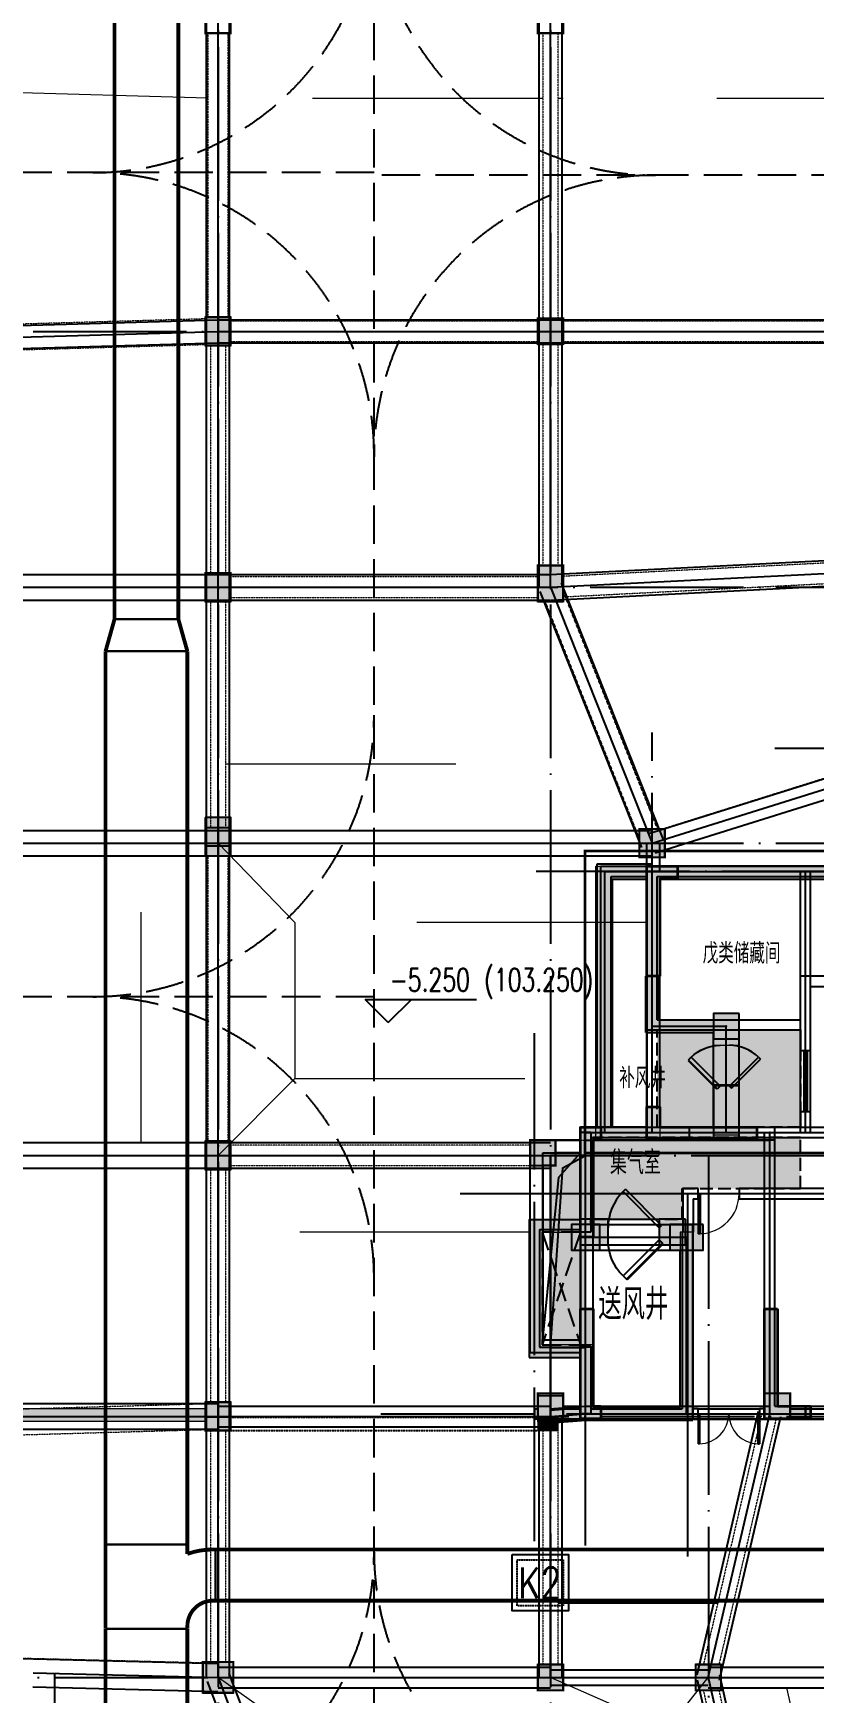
# Model space of a CAD drawing. Extents: x 290727 to 13733020, y 1731457 to 3643100.
# Drawn here: x 683162 to 698425, y 2192480 to 2224905 of the extents above; entities that cross this region are included whole.
import ezdxf

# ---------------------------------------------------------------- set-up
doc = ezdxf.new("R2010")
doc.units = 0
doc.header["$LTSCALE"] = 10
doc.header["$PDSIZE"] = 0.5
for name, pattern in [('DASH', [0.35, 0.25, -0.1]), ('DASHED', [0.75, 0.5, -0.25]), ('DOTE', [2.42, 2, -0.2, 0.02, -0.2]), ('虚线', [750, 450, -300])]:
    doc.linetypes.add(name, pattern=pattern)
doc.layers.get('0').update_dxf_attribs({"linetype": 'CONTINUOUS'})
for name, color, linetype in [('-A-车行道路', 8, 'CONTINUOUS'), ('BEAM_CONT', 4, 'CONTINUOUS'), ('BEAM_DASH', 144, 'DASHED'), ('COLU', 2, 'CONTINUOUS'), ('COLUMN', 9, 'CONTINUOUS'), ('DIM_ELEV', 3, 'CONTINUOUS'), ('DOTE', 8, 'DOTE'), ('DUCT-排烟管', 2, 'CONTINUOUS'), ('DUCT-排烟管端线', 4, 'CONTINUOUS'), ('HS-A-门窗洞', 4, 'CONTINUOUS'), ('PUB_HATCH', 8, 'CONTINUOUS'), ('PUB_TEXT', 7, 'CONTINUOUS'), ('SPACE_HATCH', 8, 'CONTINUOUS'), ('WALL', 255, 'CONTINUOUS'), ('WINDOW', 4, 'CONTINUOUS'), ('X-人防$0$PUB_HATCH', 8, 'CONTINUOUS'), ('人防4..30$0$人防4..30$0$SPACE_HATCH', 8, 'CONTINUOUS'), ('人防墙', 6, 'CONTINUOUS'), ('人防房间功能', 6, 'CONTINUOUS'), ('作业图', 4, 'CONTINUOUS'), ('回家路线', 4, 'CONTINUOUS'), ('文字', 4, 'CONTINUOUS'), ('洞口边线', 7, 'CONTINUOUS'), ('防火分区示意线', 4, 'CONTINUOUS'), ('集水坑', 181, 'DASH')]:
    doc.layers.add(name, color=color, linetype=linetype)
for name, color, linetype, true_color in [('1106', 7, 'CONTINUOUS', 0x89bf5f), ('2106', 7, 'CONTINUOUS', 0x64cfcf), ('2206', 7, 'CONTINUOUS', 0x3474d4), ('3200', 7, 'CONTINUOUS', 0xf4e9b4)]:
    doc.layers.add(name, color=color, linetype=linetype, true_color=true_color)
for name, color, linetype, lineweight in [('S_ConcWall', 8, 'CONTINUOUS', 35), ('X-人防$0$人防', 210, 'CONTINUOUS', 20), ('人防', 210, 'CONTINUOUS', 20), ('人防4..30$0$人防4..30$0$人防', 210, 'CONTINUOUS', 20), ('板加腋边线', 253, '虚线', 18)]:
    doc.layers.add(name, color=color, linetype=linetype, lineweight=lineweight)
doc.layers.get('0').off()
doc.styles.add('_HZTXT', font='simplex.shx', dxfattribs={"width": 0.8, "bigfont": 'HZTXT.shx'})
doc.styles.add('_TCH_DIM', font='SIMPLEX', dxfattribs={"bigfont": 'GBCBIG'})
doc.styles.add('HNSJY', font='HNSJY-07', dxfattribs={"width": 0.8, "bigfont": 'HNSJY-HZ'})

# ---------------------------------------------------------------- blocks, each defined once
blk = doc.blocks.new('A$C55C93FC2')
at = {"layer": 'DOTE', "linetype": 'DOTE', "ltscale": 150}
for p, q in [((201848.6, 127235.5), (201848.6, 52513.6)), ((208348.6, 127235.5), (208348.6, 63796.9)), ((107484.1, 92642.4), (252290.8, 92642.4)), ((107484.1, 87642.4), (252290.8, 87642.4)), ((107484.1, 82642.4), (252290.8, 82642.4)), ((102196, 76542.4), (252290.8, 76542.4)), ((211434.4, 76542.4), (211434.4, 12200)), ((154884.1, 71442.4), (252290.8, 71442.4)), ((162348.6, 66342.4), (252290.8, 66342.4))]:
    blk.add_line(p, q, dxfattribs=at)
blk = doc.blocks.new('A$C2B453919')
at = {"layer": '集水坑', "linetype": 'ByBlock'}
blk.add_lwpolyline([(0, 1100), (1100, 1100), (1100, 0), (0, 0)], close=True, dxfattribs=at)
at = {"layer": '集水坑', "linetype": 'DASH'}
blk.add_lwpolyline([(100, 1000), (1000, 1000), (1000, 100), (100, 100)], close=True, dxfattribs=at)
at = {"layer": '集水坑', "style": '_HZTXT', "width": 0.8}
blk.add_text('K2', height=600, dxfattribs=at).set_placement((121, 250))
blk = doc.blocks.new('A$C682E2834')
h = blk.add_hatch(color=0)
h.dxf.hatch_style = 1
h.paths.add_polyline_path([(30400, 7900), (30600, 7900), (30600, 7500), (30800, 7500), (30800, 7900), (33000, 7899), (33000, 7500), (33200, 7500), (33200, 7900), (33200, 7900), (33200, 8099), (30600, 8100), (30400, 8100)])
edge = h.paths.add_edge_path(flags=16)
edge.add_line((11800, 7900), (11800, 7500))
h.paths.add_polyline_path([(9600, 7900), (11800, 7900)], flags=17)
h.paths.add_polyline_path([(21425, 250), (21600, 250), (21600, 0), (21175, 0), (21000, 0), (21000, 250), (21175, 250), (21175, 2150), (21425, 2150)])
h.paths.add_polyline_path([(42350, 2149), (42600, 2149), (42600, 0), (42200, 0), (42200, 250), (42350, 250)])
h.paths.add_polyline_path([(42600, 3549), (42350, 3549), (42350, 5450), (42200, 5450), (42200, 5700), (42600, 5700)])
h.paths.add_polyline_path([(40700, 10549), (40700, 10799), (41300, 10799), (41300, 8649), (41050, 8649), (41050, 10549)])
h.paths.add_polyline_path([(39150, 5450), (39150, 5700), (41050, 5700), (41050, 6099), (41300, 6099), (41300, 5450)])
h.paths.add_polyline_path([(35100, 12949), (35100, 13199), (35400, 13199), (35400, 10799), (35800, 10799), (35800, 10549), (35150, 10549), (35150, 12949)])
h.paths.add_polyline_path([(28700, 13200), (28700, 12950), (28650, 12950), (28650, 10550), (28000, 10550), (28000, 10800), (28400, 10800), (28400, 13200)])
h.paths.add_polyline_path([(22750, 8650), (22500, 8650), (22500, 10800), (23100, 10800), (23100, 10550), (22750, 10550)])
h.paths.add_polyline_path([(24650, 5700), (24650, 5450), (22500, 5450), (22500, 6050), (22750, 6050), (22750, 5700)])
h.paths.add_polyline_path([(25700, 250), (25700, 0), (24800, 0), (24800, 2150), (25050, 2150), (25050, 250)])
h.paths.add_polyline_path([(32024, 0), (31300, 0), (31300, 250), (31774, 250), (31775, 2150), (32025, 2150), (32024, 250), (32500, 250), (32500, 0)])
h.paths.add_polyline_path([(29000, 5700), (29000, 5500), (28400, 5500), (28400, 7250), (28600, 7250), (28600, 5700)])
h.paths.add_polyline_path([(34800, 5500), (34800, 5700), (35200, 5700), (35200, 7249), (35400, 7249), (35400, 5500)])
h.paths.add_polyline_path([(30000, 12950), (30000, 13200), (30600, 13200), (30600, 9400), (30400, 9400), (30400, 12950)])
h.paths.add_polyline_path([(33200, 9399), (33400, 9399), (33400, 12949), (33800, 12949), (33800, 13199), (33200, 13199)])
h.paths.add_polyline_path([(38100, 0), (38100, 250), (38750, 250), (38750, 2149), (39000, 2149), (39000, 0)])
h.paths.add_polyline_path([(35025, 2149), (34775, 2149), (34775, 4199), (35025, 4199)])
h.paths.add_polyline_path([(29025, 2150), (28775, 2150), (28775, 4200), (29025, 4200)])
h.paths.add_polyline_path([(1900, 10800), (1900, 10550), (1550, 10550), (1550, 8650), (1300, 8650), (1300, 10800)])
h.paths.add_polyline_path([(3450, 5700), (3450, 5450), (1300, 5450), (1300, 6100), (1550, 6100), (1550, 5700)])
h.paths.add_polyline_path([(20100, 8650), (19850, 8650), (19850, 10550), (19500, 10550), (19500, 10800), (20100, 10800)])
h.paths.add_polyline_path([(13900, 12950), (13900, 13200), (14200, 13200), (14200, 10800), (14600, 10800), (14600, 10550), (13950, 10550), (13950, 12950)])
h.paths.add_polyline_path([(7500, 13200), (7500, 12950), (7450, 12950), (7450, 10550), (6800, 10550), (6800, 10800), (7200, 10800), (7200, 13200)])
h.paths.add_polyline_path([(17950, 5450), (17950, 5700), (19850, 5700), (19850, 6050), (20100, 6050), (20100, 5450)])
h.paths.add_polyline_path([(16900, 0), (16900, 250), (17550, 250), (17550, 2150), (17800, 2150), (17800, 0)])
h.paths.add_polyline_path([(10575, 0), (10100, 0), (10100, 250), (10575, 250), (10575, 2150), (10825, 2150), (10825, 250), (11300, 250), (11300, 0)])
h.paths.add_polyline_path([(400, 5700), (400, 5450), (250, 5450), (250, 3550), (0, 3550), (0, 5700)])
h.paths.add_polyline_path([(400, 250), (400, 0), (0, 0), (0, 2150), (250, 2150), (250, 250)])
h.paths.add_polyline_path([(13600, 5500), (13600, 5700), (14000, 5700), (14000, 7250), (14200, 7250), (14200, 5500)])
h.paths.add_polyline_path([(7800, 5700), (7800, 5500), (7200, 5500), (7200, 7250), (7400, 7250), (7400, 5700)])
h.paths.add_polyline_path([(12600, 13200), (12600, 12950), (12200, 12950), (12200, 9400), (12000, 9400), (12000, 13200)])
h.paths.add_polyline_path([(9200, 9400), (9200, 12950), (8800, 12950), (8800, 13200), (9400, 13200), (9400, 9400)])
h.paths.add_polyline_path([(4500, 250), (4500, 0), (3600, 0), (3600, 2150), (3850, 2150), (3850, 250)])
h.paths.add_polyline_path([(7825, 2150), (7575, 2150), (7575, 4200), (7825, 4200)])
h.paths.add_polyline_path([(13825, 2150), (13575, 2150), (13575, 4200), (13825, 4200)])
edge = h.paths.add_edge_path()
edge.add_line((12000, 8100), (12200, 8100))
edge.add_line((12200, 8100), (12200, 7900))
edge.add_line((12200, 7900), (12000, 7900))
edge.add_line((9400, 8100), (9200, 8100))
edge.add_line((9200, 8100), (9200, 7900))
edge.add_line((9200, 7900), (9400, 7900))
edge.add_line((9400, 7900), (9400, 7500))
edge.add_line((9400, 7500), (9600, 7500))
edge.add_line((9600, 7500), (9600, 7900))
edge.add_line((12000, 8100), (9400, 8100))
edge.add_line((11800, 7500), (12000, 7500))
edge.add_line((12000, 7500), (12000, 7900))
at = {"layer": 'S_ConcWall', "color": 0, "lineweight": 35, "ltscale": 1}
for p, q in [((1300, 8650), (1300, 10800)), ((1300, 10800), (1900, 10800)), ((1900, 10800), (1900, 10550)), ((1900, 10550), (1550, 10550)), ((1550, 10550), (1550, 8650)), ((1550, 8650), (1300, 8650)), ((1300, 5450), (1300, 6100)), ((1300, 6100), (1550, 6100)), ((1550, 6100), (1550, 5700)), ((0, 3550), (0, 5700)), ((0, 5700), (400, 5700)), ((400, 5700), (400, 5450)), ((1550, 5700), (3450, 5700)), ((3450, 5700), (3450, 5450)), ((400, 5450), (250, 5450)), ((250, 5450), (250, 3550)), ((3450, 5450), (1300, 5450)), ((250, 3550), (0, 3550)), ((0, 0), (0, 2150)), ((0, 2150), (250, 2150)), ((250, 2150), (250, 250)), ((3600, 0), (3600, 2150)), ((3600, 2150), (3850, 2150)), ((3850, 2150), (3850, 250)), ((400, 0), (0, 0)), ((250, 250), (400, 250)), ((400, 250), (400, 0)), ((4500, 0), (3600, 0)), ((3850, 250), (4500, 250)), ((4500, 250), (4500, 0))]:
    blk.add_line(p, q, dxfattribs=at)
blk = doc.blocks.new('$WINLIB2D$00000039')
at = {"color": 0}
for points in [[(-0.5, 0.5), (-0.5, -0.5)], [(0.5, 0.5), (-0.5, 0.5)], [(0.5, -0.5), (0.5, 0.5)], [(-0.5, 0.167), (0.5, 0.167)], [(-0.452, -0.167), (-0.5, 0.084)], [(-0.384, -0.167), (-0.448, 0.167)], [(-0.316, -0.167), (-0.38, 0.167)], [(-0.248, -0.167), (-0.312, 0.167)], [(-0.18, -0.167), (-0.244, 0.167)], [(-0.112, -0.167), (-0.176, 0.167)], [(-0.044, -0.167), (-0.108, 0.167)], [(0.024, -0.167), (-0.04, 0.167)], [(0.092, -0.167), (0.028, 0.167)], [(0.16, -0.167), (0.096, 0.167)], [(0.228, -0.167), (0.164, 0.167)], [(0.296, -0.167), (0.232, 0.167)], [(0.364, -0.167), (0.3, 0.167)], [(0.432, -0.167), (0.368, 0.167)], [(0.5, -0.167), (0.436, 0.167)], [(-0.5, -0.167), (0.5, -0.167)], [(0.5, -0.5), (-0.5, -0.5)]]:
    blk.add_lwpolyline(points, dxfattribs=at)
blk = doc.blocks.new('_FZH')
blk.add_lwpolyline([(-0.5, -0.5), (0.5, -0.5), (0.5, 0.5), (-0.5, 0.5)], close=True)
at = {"layer": 'PUB_HATCH'}
blk.add_solid([(-0.5, -0.5), (0.5, -0.5), (-0.5, 0.5), (0.5, 0.5)], dxfattribs=at)
blk = doc.blocks.new('$DorLib2D$00000086')
for p, q in [((-0.207, 0.857), (-0.136, 0.928)), ((0.5, 0.15), (-0.207, 0.857)), ((0.5, 0.15), (0.571, 0.221))]:
    blk.add_line(p, q)
at = {"const_width": 0.05}
blk.add_lwpolyline([(0.571, 0.221), (-0.136, 0.928)], dxfattribs=at)
blk.add_arc((0.5, 0.15), 1, 135, 180)
blk = doc.blocks.new('$DorLib2D$00000080')
for p, q in [((-0.207, 0.79), (-0.16, 0.838)), ((0.5, 0.083), (-0.207, 0.79)), ((0.547, 0.13), (-0.16, 0.838)), ((0.5, 0.083), (0.547, 0.13))]:
    blk.add_line(p, q)
blk.add_arc((0.5, 0.083), 1, 135, 180)
blk = doc.blocks.new('$DorLib2D$00000002')
for p, q in [((-0.5, 0), (-0.5, 0.4875)), ((-0.475, 0.4875), (-0.5, 0.4875)), ((-0.475, 0), (-0.475, 0.4875)), ((0.475, 0), (0.475, 0.4875)), ((0.475, 0.4875), (0.5, 0.4875)), ((0.5, 0), (0.5, 0.4875)), ((-0.5, 0), (-0.475, 0)), ((0.5, 0), (0.475, 0))]:
    blk.add_line(p, q)
at = {"lineweight": 13}
for centre, start, end in [((-0.4875, 0), 0, 88.53072), ((0.4875, 0), 91.46928, 180)]:
    blk.add_arc(centre, 0.4875, start, end, dxfattribs=at)
blk = doc.blocks.new('$DorLib2D$00000001')
for p, q in [((0.45, 0.975), (0.5, 0.975)), ((0.45, 0), (0.45, 0.975)), ((0.5, 0), (0.5, 0.975)), ((0.5, 0), (0.45, 0))]:
    blk.add_line(p, q)
at = {"lineweight": 13}
blk.add_arc((0.475, 0), 0.975, 91.4693, 180, dxfattribs=at)
blk = doc.blocks.new('车库建筑作业图')
at = {"layer": 'PUB_HATCH'}
h = blk.add_hatch(dxfattribs=at)
h.set_pattern_fill('ANSI36', color=256, scale=150, style=0)
h.set_pattern_definition([(45, (0, 0), (126.284852, 463.044456), [595.3125, -119.0625, 0, -119.0625])])
h.paths.add_polyline_path([(695362, 2205430), (698162, 2205430), (698162, 2203530), (695362, 2203530)])
h.paths.add_polyline_path([(732912, 2205279), (734962, 2205279), (734962, 2203530), (732912, 2203530)])
h.paths.add_polyline_path([(695853, 2202331), (698162, 2202331), (698162, 2203330), (694062, 2203330), (694062, 2201731), (695853, 2201731)])
for points in [[(693862, 2201231), (694402, 2201231), (694402, 2201731), (693862, 2201731)], [(695913, 2201731), (695402, 2201731), (695402, 2201231), (695913, 2201231)]]:
    blk.add_hatch(color=256, dxfattribs=at).paths.add_polyline_path(points)
at = {"layer": 'SPACE_HATCH'}
for points in [[(693862, 2199031), (694112, 2199281), (693112, 2199281), (692862, 2199031)], [(680627, 2198031), (680627, 2197781), (686527, 2197780), (686527, 2198030)], [(686527, 2197606), (687027, 2197606), (687027, 2197856), (686527, 2197856)], [(693427, 2197856), (693027, 2197856), (693027, 2197606), (693427, 2197606)], [(693982, 2198031), (693862, 2198081), (693527, 2198081), (693527, 2197831), (693962, 2197831)], [(696063, 2197831), (695813, 2198081), (694112, 2198081), (693982, 2198031), (693962, 2197831)]]:
    blk.add_hatch(color=256, dxfattribs=at).paths.add_polyline_path(points)
at = {"layer": 'X-人防$0$PUB_HATCH', "linetype": 'Continuous'}
for points in [[(694162, 2203281), (694462, 2203531), (694462, 2208381), (694162, 2208631)], [(695162, 2205381), (695412, 2205631), (695412, 2208381), (695312, 2208431), (695162, 2208381)], [(696462, 2205381), (696462, 2205131), (696962, 2205131), (696962, 2205631)], [(696962, 2203381), (696962, 2204331), (696462, 2204331), (696462, 2203381)]]:
    blk.add_hatch(color=256, dxfattribs=at).paths.add_polyline_path(points)
at = {"layer": '人防4..30$0$人防4..30$0$SPACE_HATCH'}
for points in [[(694162, 2208631), (694462, 2208381), (695162, 2208381), (695312, 2208431), (695412, 2208631)], [(695312, 2208431), (695412, 2208381), (701312, 2208381), (701062, 2208631), (695412, 2208631)], [(696462, 2205381), (696962, 2205631), (695412, 2205631), (695162, 2205381)], [(694462, 2203531), (694162, 2203281), (695412, 2203281), (695412, 2203531)], [(692862, 2201731), (693112, 2201481), (693861, 2201481), (693861, 2201731)], [(693112, 2201481), (692862, 2201731), (692862, 2199031), (693112, 2199281)], [(695813, 2201482), (695813, 2198081), (696063, 2197831), (696063, 2201482)], [(694112, 2199281), (693862, 2199031), (693862, 2198081), (693982, 2198031), (694112, 2198081)]]:
    blk.add_hatch(color=256, dxfattribs=at).paths.add_polyline_path(points)
at = {"layer": '-A-车行道路', "linetype": 'DASH', "ltscale": 300}
for p, q in [((689827, 2189730), (689827, 2235430)), ((689827, 2222180), (647277, 2222180)), ((716977, 2222130), (689827, 2222130))]:
    blk.add_line(p, q, dxfattribs=at)
for points in [[(684327, 2222180, 0.414214), (689827, 2227680)], [(695327, 2222130, -0.414214), (689827, 2227630)], [(689827, 2216680, 0.414214), (684327, 2222180)], [(689827, 2216630, -0.414214), (695327, 2222130)], [(684327, 2206080, 0.414214), (689827, 2211580)], [(689827, 2200580, 0.414214), (684327, 2206080)], [(684327, 2189730, 0.414214), (689827, 2195230)], [(695327, 2189730, -0.414214), (689827, 2195230)]]:
    blk.add_lwpolyline(points, format="xyb", dxfattribs=at)
blk.add_lwpolyline([(689827, 2206080), (655737, 2206080)], dxfattribs=at)
at = {"layer": 'DIM_ELEV'}
for p, q in [((690106, 2205578), (689656, 2206028)), ((689656, 2206028), (691831, 2206028)), ((690106, 2205578), (690556, 2206028))]:
    blk.add_line(p, q, dxfattribs=at)
at = {"layer": 'DOTE', "ltscale": 150}
for p, q in [((695262, 2203430), (695262, 2211239)), ((692998, 2208530), (737691, 2208530)), ((692962, 2195445), (692962, 2205370)), ((693962, 2195357), (693962, 2205370)), ((689962, 2197930), (740362, 2197930))]:
    blk.add_line(p, q, dxfattribs=at)
at = {"layer": 'DOTE', "linetype": 'Continuous'}
blk.add_line((702212, 2210930), (697662, 2210930), dxfattribs=at)
at = {"layer": 'DOTE', "linetype": 'Continuous', "ltscale": 150}
for p, q in [((702562, 2202230), (691508, 2202230)), ((695963, 2195140), (695963, 2202231))]:
    blk.add_line(p, q, dxfattribs=at)
at = {"layer": 'HS-A-门窗洞'}
for p, q in [((696462, 2204331), (696462, 2205131)), ((696962, 2204331), (696962, 2205131)), ((694402, 2201731), (695402, 2201731)), ((694402, 2201231), (695402, 2201231))]:
    blk.add_line(p, q, dxfattribs=at)
at = {"layer": 'PUB_HATCH', "linetype": 'DASH', "ltscale": 100}
for points in [[(695362, 2205430), (698162, 2205430), (698162, 2203530), (695362, 2203530)], [(694112, 2203330), (694112, 2201731), (695853, 2201731), (695853, 2202331), (698162, 2202331), (698162, 2203330)]]:
    blk.add_lwpolyline(points, close=True, dxfattribs=at)
at = {"layer": 'WALL'}
for p, q in [((694262, 2208630), (695262, 2208630)), ((694262, 2203530), (694262, 2208630)), ((695262, 2208630), (701062, 2208630)), ((694462, 2208430), (695162, 2208430)), ((694462, 2203530), (694462, 2208430)), ((695162, 2205430), (695162, 2208430)), ((695362, 2208430), (701062, 2208430)), ((695362, 2205630), (695362, 2208430)), ((699962, 2206480), (698162, 2206480)), ((698162, 2205630), (698162, 2206480)), ((698362, 2206280), (699962, 2206280)), ((698362, 2205530), (698362, 2206280)), ((695362, 2205630), (698162, 2205630)), ((695162, 2205430), (698162, 2205430)), ((698162, 2205430), (698162, 2205030)), ((698362, 2205030), (698362, 2205530)), ((698162, 2205030), (698362, 2205030)), ((698362, 2203830), (698162, 2203830)), ((698162, 2203830), (698162, 2203530)), ((698362, 2203530), (698362, 2203830)), ((694262, 2203530), (694462, 2203530)), ((695986, 2203530), (698162, 2203530)), ((695986, 2203530), (695986, 2203330)), ((695986, 2203330), (698262, 2203330)), ((698262, 2203330), (701462, 2203330)), ((698362, 2203530), (701662, 2203530))]:
    blk.add_line(p, q, dxfattribs=at)
at = {"layer": 'WALL', "linetype": 'Continuous'}
for p, q in [((693862, 2203530), (693862, 2201730)), ((693862, 2203530), (701662, 2203530)), ((693862, 2203430), (693862, 2201481)), ((694062, 2203430), (693862, 2203430)), ((694062, 2203430), (694062, 2201481)), ((694062, 2203330), (694062, 2201630)), ((694062, 2203330), (701462, 2203330)), ((695863, 2202330), (695863, 2201481)), ((696163, 2202330), (695863, 2202330)), ((696163, 2202130), (696163, 2202330)), ((701462, 2202330), (696963, 2202330)), ((696963, 2202330), (696963, 2202130)), ((696063, 2202130), (696063, 2201481)), ((696063, 2202130), (696163, 2202130)), ((696963, 2202130), (701462, 2202130)), ((692862, 2201730), (693862, 2201730)), ((692862, 2201730), (692862, 2199030)), ((693862, 2201530), (693862, 2201731)), ((694062, 2201630), (694062, 2201731)), ((693062, 2201530), (693862, 2201530)), ((693062, 2201530), (693062, 2199230)), ((694062, 2201481), (693862, 2201481)), ((695853, 2201481), (695853, 2198030)), ((696053, 2201481), (696053, 2198030)), ((693062, 2199230), (693862, 2199230)), ((693862, 2199252), (693862, 2197930)), ((694062, 2199252), (693862, 2199252)), ((694062, 2199230), (693862, 2199230)), ((694062, 2199252), (694062, 2197930)), ((694062, 2199230), (694062, 2199130)), ((694062, 2199130), (694062, 2198030)), ((692862, 2199030), (693862, 2199030)), ((693862, 2199030), (693862, 2198030)), ((692962, 2198030), (693027, 2198030)), ((692962, 2198030), (692962, 2197830)), ((692962, 2197830), (693027, 2197830)), ((693527, 2198030), (693862, 2198030)), ((693527, 2197830), (693962, 2197830)), ((694062, 2197930), (693862, 2197930)), ((693962, 2197830), (695953, 2197830)), ((694062, 2198030), (695853, 2198030)), ((695953, 2197830), (696162, 2197830)), ((696162, 2198030), (696053, 2198030)), ((696162, 2197830), (696162, 2198030)), ((697463, 2198030), (697362, 2198030)), ((697362, 2198030), (697362, 2197830)), ((697362, 2197830), (697713, 2197830)), ((697713, 2197830), (701562, 2197830)), ((697963, 2198030), (701562, 2198030))]:
    blk.add_line(p, q, dxfattribs=at)
at = {"layer": 'WINDOW', "linetype": 'DASHED'}
for p, q in [((693027, 2197856), (687027, 2197856)), ((687027, 2197606), (693027, 2197606))]:
    blk.add_line(p, q, dxfattribs=at)
at = {"layer": 'WINDOW', "linetype": 'Continuous'}
for p, q in [((696162, 2198030), (697362, 2198030)), ((696162, 2197830), (697362, 2197830))]:
    blk.add_line(p, q, dxfattribs=at)
at = {"layer": 'X-人防$0$人防', "color": 6, "linetype": 'Continuous'}
for p, q in [((694162, 2203281), (694162, 2208631)), ((694462, 2203531), (694462, 2208381)), ((695162, 2205381), (695162, 2208381)), ((695412, 2205631), (695412, 2208381)), ((696962, 2205131), (696962, 2205631)), ((696462, 2205381), (696462, 2205131)), ((696462, 2205131), (696962, 2205131)), ((696962, 2204331), (696462, 2204331)), ((696462, 2204331), (696462, 2203381)), ((696962, 2203381), (696962, 2204331)), ((696462, 2203381), (696962, 2203381))]:
    blk.add_line(p, q, dxfattribs=at)
at = {"layer": '人防'}
for p, q in [((694112, 2199281), (693112, 2199281)), ((693862, 2199031), (692862, 2199031)), ((686527, 2198030), (680627, 2198031)), ((686527, 2197780), (680627, 2197781)), ((686527, 2197780), (686527, 2198030)), ((687027, 2197856), (686527, 2197856)), ((686527, 2197856), (686527, 2197606)), ((687027, 2197606), (687027, 2197856)), ((693427, 2197856), (693027, 2197856)), ((693027, 2197856), (693027, 2197606)), ((693427, 2197606), (693427, 2197856)), ((693862, 2198081), (693527, 2198081)), ((693527, 2197831), (693527, 2198081)), ((693962, 2197831), (693527, 2197831)), ((696063, 2197831), (693962, 2197831)), ((695813, 2198081), (694112, 2198081)), ((686527, 2197606), (687027, 2197606)), ((693027, 2197606), (693427, 2197606))]:
    blk.add_line(p, q, dxfattribs=at)
at = {"layer": '人防4..30$0$人防4..30$0$人防'}
for p, q in [((694162, 2208631), (695412, 2208631)), ((695412, 2208631), (701062, 2208631)), ((694462, 2208381), (695162, 2208381)), ((695412, 2208381), (701312, 2208381)), ((696962, 2205631), (695412, 2205631)), ((696462, 2205381), (695162, 2205381)), ((694162, 2203281), (695412, 2203281)), ((694462, 2203531), (695412, 2203531)), ((695412, 2203531), (695412, 2203281)), ((692862, 2201731), (693861, 2201731)), ((692862, 2201731), (692862, 2199031)), ((693861, 2201731), (693861, 2201481)), ((693112, 2201481), (693861, 2201481)), ((693112, 2201481), (693112, 2199281)), ((695813, 2201482), (695813, 2198081)), ((696063, 2201482), (695813, 2201482)), ((696063, 2201482), (696063, 2197831)), ((694112, 2199281), (694112, 2198081)), ((693862, 2199031), (693862, 2198081))]:
    blk.add_line(p, q, dxfattribs=at)
at = {"layer": '人防墙', "color": 1}
for p, q in [((694402, 2201731), (693862, 2201731)), ((693862, 2201731), (693862, 2201231)), ((694402, 2201231), (694402, 2201731)), ((695913, 2201731), (695402, 2201731)), ((695402, 2201731), (695402, 2201231)), ((695913, 2201231), (695913, 2201731)), ((693862, 2201231), (694402, 2201231)), ((695402, 2201231), (695913, 2201231))]:
    blk.add_line(p, q, dxfattribs=at)
at = {"layer": '回家路线', "linetype": 'DASH', "ltscale": 150}
for p, q in [((693112, 2201481), (693862, 2199281)), ((693861, 2201481), (693112, 2199281))]:
    blk.add_line(p, q, dxfattribs=at)
blk.add_lwpolyline([(693112, 2199281), (693862, 2199281), (693862, 2201481), (693112, 2201481)], close=True, dxfattribs=at)
at = {"layer": '防火分区示意线', "color": 5, "linetype": 'DASH', "ltscale": 300, "const_width": 50, "elevation": -2}
blk.add_lwpolyline([(716687, 2237178), (716687, 2213718), (718511, 2213718), (718511, 2211278), (716687, 2211278), (716687, 2210928), (716687, 2208928), (706349, 2208928), (706349, 2210254), (706349, 2211328), (703149, 2211328), (702174, 2211328), (700549, 2211328), (700549, 2208928), (693949, 2208928), (693949, 2203028), (701149, 2203028), (701149, 2197428), (725523, 2197428), (725523, 2196128), (720199, 2196128), (720199, 2191679)], dxfattribs=at)
at = {"color": 8}
blk.add_blockref('A$C682E2834', (693862, 2197830), dxfattribs=at)
at = {"layer": 'COLUMN', "linetype": 'Continuous'}
for p, xscale, yscale, zscale, rotation in [((686777, 2219080), 550, 500, 500, 270), ((693277, 2219080), 500, 500, 500, 270), ((686777, 2214080), 550, 499.9806261177873, 499.9806261177873, 270), ((693277, 2214155), 700, 499.9806261175545, 499.9806261175545, 270), ((686777, 2209305), 550, 500, 500, 270), ((695263, 2209080), 550, 500, 500, 270), ((693127, 2203030), 500, 500, 500, 270), ((686777, 2202980), 550, 499.9999999752035, 499.9999999752035, 269.9999999804384), ((686777, 2197880), 550, 500, 500, 270), ((693277, 2198030), 500, 500, 500, 270), ((697713, 2198080), 500, 500, 500, 270), ((686777, 2192780), 600, 600, 600, 270), ((693277, 2192780), 500, 500, 500, 270), ((696363, 2192780), 500, 500, 500, 270)]:
    blk.add_blockref('_FZH', p, dxfattribs=dict(at, xscale=xscale, yscale=yscale, zscale=zscale, rotation=rotation))
at = {"layer": 'HS-A-门窗洞'}
for name, p, xscale, yscale, zscale, rotation in [('$DorLib2D$00000086', (696712, 2204731), -800, 800, 500, 90.00003948211415), ('$DorLib2D$00000080', (696712, 2204731), 800.0000000000033, 800.0000000000033, 100, 270.0000433815796), ('$DorLib2D$00000080', (694902, 2201481), 1000, 1000, 100, 359.9999566184194), ('$DorLib2D$00000086', (694902, 2201481), -999.9999999999999, 999.9999999999999, 500, 179.9999549792629)]:
    blk.add_blockref(name, p, dxfattribs=dict(at, xscale=xscale, yscale=yscale, zscale=zscale, rotation=rotation))
at = {"layer": 'WINDOW', "xscale": -1200, "yscale": 200, "zscale": -1200, "rotation": 90}
blk.add_blockref('$WINLIB2D$00000039', (698262, 2204430), dxfattribs=at)
at = {"layer": 'WINDOW', "linetype": 'Continuous', "rotation": 180}
for name, p, xscale, yscale, zscale in [('$DorLib2D$00000001', (696563, 2202230), 800, 800, -800), ('$DorLib2D$00000002', (696762, 2197930), 1200, 1200, -1200)]:
    blk.add_blockref(name, p, dxfattribs=dict(at, xscale=xscale, yscale=yscale, zscale=zscale))
at = {"layer": '回家路线', "linetype": 'Continuous'}
blk.add_blockref('A$C2B453919', (692527, 2194080), dxfattribs=at)
at = {"layer": '文字', "linetype": 'Continuous'}
blk.add_blockref('A$C55C93FC2', (484928, 2126437), dxfattribs=at)
at = {"layer": 'PUB_TEXT'}
for s, height, style, width, p in [('戊类储藏间', 400, 'HNSJY', 0.8, (696252, 2206728)), ('-5.250', 446.2, '_TCH_DIM', 0.705882, (690136, 2206186)), ('(103.250)', 446.2, '_TCH_DIM', 0.705882, (691981, 2206186)), ('补风井', 400, 'HNSJY', 0.8, (694621, 2204292))]:
    blk.add_text(s, height=height, dxfattribs=dict(at, style=style, width=width)).set_placement(p)
at = {"layer": '人防房间功能', "style": '_TCH_DIM'}
blk.add_text('集气室', height=459.6, dxfattribs=at).set_placement((694440, 2202611))
at = {"layer": '文字', "linetype": 'Continuous', "style": 'HNSJY', "width": 0.8}
blk.add_text('送风井', height=600, dxfattribs=at).set_placement((694211, 2199772))
blk = doc.blocks.new('人防-l')
at = {"layer": '2106'}
for points in [[(838919, -914009), (838419, -914009), (838419, -914559), (838919, -914559)], [(845419, -914034), (844919, -914034), (844919, -914534), (845419, -914534)], [(845419, -918859), (844919, -918859), (844919, -919559), (845419, -919559)], [(838919, -919009), (838419, -919009), (838419, -919559), (838919, -919559)], [(838919, -923984), (838419, -923984), (838419, -924534), (838919, -924534)], [(847404, -924009), (846904, -924009), (846904, -924559), (847404, -924559)], [(848854, -927609), (848354, -927609), (848354, -928109), (848854, -928109)], [(848854, -929009), (848354, -929009), (848354, -930059), (848854, -930059)], [(838919, -930109), (838419, -930109), (838419, -930659), (838919, -930659)], [(845269, -930084), (844769, -930084), (844769, -930584), (845269, -930584)], [(846130, -931734), (845580, -931734), (845580, -932234), (846130, -932234)], [(848154, -931734), (847504, -931734), (847504, -932234), (848154, -932234)], [(845419, -935034), (844919, -935034), (844919, -935534), (845419, -935534)], [(849854, -935034), (849354, -935034), (849354, -935534), (849854, -935534)], [(838919, -935209), (838419, -935209), (838419, -935759), (838919, -935759)], [(838969, -940284), (838369, -940284), (838369, -940884), (838969, -940884)], [(845419, -940334), (844919, -940334), (844919, -940834), (845419, -940834)], [(848504, -940334), (848004, -940334), (848004, -940834), (848504, -940834)]]:
    blk.add_hatch(color=0, dxfattribs=at).paths.add_polyline_path(points)
at = {"layer": '3200'}
for points in [[(845169, -930384), (845169, -934134), (845855, -934134), (845855, -933384), (845855, -931984), (845854, -930384), (845169, -930384)], [(845854, -930384), (845169, -930384), (845169, -934134), (845411, -930626)]]:
    blk.add_hatch(color=0, dxfattribs=at).paths.add_polyline_path(points)
at = {"color": 0}
for p, q in [((838669, -914284), (838669, -908184)), ((845169, -914284), (845169, -908184)), ((830769, -914509), (838669, -914284)), ((838669, -919284), (838669, -914284)), ((838669, -914284), (845169, -914284)), ((845169, -919284), (845169, -914284)), ((845169, -914284), (853069, -914284)), ((845169, -919284), (853069, -918884)), ((830769, -919284), (838669, -919284)), ((838669, -924284), (838669, -919284)), ((838669, -919284), (845169, -919284)), ((845169, -919284), (847154, -924284)), ((847154, -924284), (853054, -922434)), ((830769, -924284), (838669, -924284)), ((838669, -930384), (838669, -924284)), ((838669, -924284), (847154, -924284)), ((847154, -924834), (847154, -924284)), ((846229, -929934), (846229, -924834)), ((846229, -924834), (847154, -924834)), ((847154, -924834), (847655, -924834)), ((847155, -926884), (847154, -924834)), ((847655, -924834), (850155, -924834)), ((850155, -924834), (852655, -924834)), ((850155, -929934), (850155, -924834)), ((847155, -927859), (847155, -926884)), ((847155, -929434), (847155, -927859)), ((847155, -927859), (848604, -927859)), ((848604, -929934), (848604, -927859)), ((847154, -929934), (847155, -929434)), ((845854, -929934), (846229, -929934)), ((845854, -930384), (845854, -929934)), ((846229, -929934), (847154, -929934)), ((847154, -929934), (848604, -929934)), ((848604, -929934), (849455, -929934)), ((849455, -933384), (849455, -929934)), ((849455, -929934), (850155, -929934)), ((850155, -929934), (853055, -929934)), ((830769, -930384), (838669, -930384)), ((838669, -935484), (838669, -930384)), ((838669, -930384), (845169, -930384)), ((845169, -930384), (845854, -930384)), ((845169, -934134), (845169, -930384)), ((845855, -931984), (845854, -930384)), ((845855, -933384), (845855, -931984)), ((845855, -931984), (847829, -931984)), ((847829, -935434), (847829, -931984)), ((845855, -934134), (845855, -933384)), ((849454, -935434), (849455, -933384)), ((845169, -935484), (845169, -934134)), ((845169, -934134), (845855, -934134)), ((845854, -935434), (845855, -934134)), ((845169, -935484), (845854, -935434)), ((845854, -935434), (847829, -935434)), ((847829, -935434), (849454, -935434)), ((848254, -940584), (849454, -935434)), ((849454, -935434), (850155, -935434)), ((850155, -935434), (853455, -935434)), ((832269, -935484), (838669, -935484)), ((838669, -940584), (838669, -935484)), ((838669, -935484), (845169, -935484)), ((845169, -940584), (845169, -935484)), ((835055, -940492), (838669, -940584)), ((838669, -940584), (845169, -940584)), ((838669, -940584), (840954, -946584)), ((845169, -940584), (848254, -940584)), ((848254, -940584), (856154, -940584)), ((848254, -940584), (849605, -946584))]:
    blk.add_line(p, q, dxfattribs=at)
for p in [(838669, -914284), (845169, -914284), (838669, -919284), (845169, -919284), (838669, -924284), (847154, -924284), (846229, -924834), (847154, -924834), (847655, -924834), (850155, -924834), (847155, -926884), (847155, -927859), (848604, -927859), (847155, -929434), (845854, -929934), (846229, -929934), (847154, -929934), (848604, -929934), (849455, -929934), (850155, -929934), (838669, -930384), (845169, -930384), (845854, -930384), (845855, -931984), (847829, -931984), (845855, -933384), (849455, -933384), (845169, -934134), (845855, -934134), (845854, -935434), (847829, -935434), (849454, -935434), (850155, -935434), (838669, -935484), (845169, -935484), (838669, -940584), (845169, -940584), (848254, -940584)]:
    blk.add_point(p, dxfattribs=at)
at = {"layer": '1106', "color": 0}
for p, q in [((846079, -929834), (846079, -924684)), ((846079, -924684), (847154, -924684)), ((847154, -924734), (847655, -924734)), ((846379, -929834), (846379, -924984)), ((846379, -924984), (847054, -924984)), ((847055, -926884), (847054, -924984)), ((847304, -924984), (847655, -924984)), ((847305, -926884), (847304, -924984)), ((847030, -927984), (847030, -926884)), ((847280, -927734), (847280, -926884)), ((847030, -927984), (848354, -927984)), ((847280, -927734), (848854, -927734)), ((848354, -929834), (848354, -927984)), ((848854, -929834), (848854, -927734)), ((847054, -929834), (847055, -929434)), ((847304, -929834), (847305, -929434)), ((845754, -929834), (846079, -929834)), ((845754, -930084), (845754, -929834)), ((846379, -929834), (847054, -929834)), ((847304, -929834), (848354, -929834)), ((848854, -929834), (849455, -929834)), ((844769, -930084), (845754, -930084)), ((844769, -934234), (844769, -930084)), ((846004, -930084), (846229, -930084)), ((846004, -930384), (846004, -930084)), ((846229, -930084), (847154, -930084)), ((847154, -930084), (848604, -930084)), ((848604, -930084), (849455, -930084)), ((845019, -930334), (845754, -930334)), ((845019, -933984), (845019, -930334)), ((845755, -932234), (845754, -930334)), ((846005, -931734), (846004, -930384)), ((846005, -931734), (847954, -931734)), ((847954, -935559), (847954, -931734)), ((845755, -932234), (847704, -932234)), ((847704, -935309), (847704, -932234)), ((845755, -933984), (845755, -933384)), ((846005, -934134), (846005, -933384)), ((849354, -935534), (849355, -933384)), ((849554, -935284), (849555, -933384)), ((845019, -933984), (845755, -933984)), ((846004, -935309), (846005, -934134)), ((844769, -934234), (845755, -934234)), ((845754, -935316), (845755, -934234)), ((845160, -935359), (845754, -935316)), ((846004, -935309), (847704, -935309)), ((849554, -935284), (850155, -935284)), ((845178, -935608), (845859, -935559)), ((845859, -935559), (847954, -935559)), ((849354, -935534), (850155, -935534))]:
    blk.add_line(p, q, dxfattribs=at)
at = {"layer": '2106', "color": 0, "linetype": 'Continuous'}
for points in [[(838919, -914009), (838419, -914009), (838419, -914559), (838919, -914559)], [(845419, -914034), (844919, -914034), (844919, -914534), (845419, -914534)], [(845419, -918859), (844919, -918859), (844919, -919559), (845419, -919559)], [(838919, -919009), (838419, -919009), (838419, -919559), (838919, -919559)], [(838919, -923984), (838419, -923984), (838419, -924534), (838919, -924534)], [(847404, -924009), (846904, -924009), (846904, -924559), (847404, -924559)], [(848854, -927609), (848354, -927609), (848354, -928109), (848854, -928109)], [(848854, -929009), (848354, -929009), (848354, -930059), (848854, -930059)], [(838919, -930109), (838419, -930109), (838419, -930659), (838919, -930659)], [(845269, -930084), (844769, -930084), (844769, -930584), (845269, -930584)], [(846130, -931734), (845580, -931734), (845580, -932234), (846130, -932234)], [(848154, -931734), (847504, -931734), (847504, -932234), (848154, -932234)], [(845419, -935034), (844919, -935034), (844919, -935534), (845419, -935534)], [(849854, -935034), (849354, -935034), (849354, -935534), (849854, -935534)], [(838919, -935209), (838419, -935209), (838419, -935759), (838919, -935759)], [(838969, -940284), (838369, -940284), (838369, -940884), (838969, -940884)], [(845419, -940334), (844919, -940334), (844919, -940834), (845419, -940834)], [(848504, -940334), (848004, -940334), (848004, -940834), (848504, -940834)]]:
    blk.add_lwpolyline(points, close=True, dxfattribs=at)
at = {"layer": '2206', "color": 0}
for p, q in [((838444, -914284), (838444, -908184)), ((838444, -914284), (838444, -908184)), ((838894, -914284), (838894, -908184)), ((844944, -914284), (844944, -908184)), ((844944, -914284), (844944, -908184)), ((845394, -914284), (845394, -908184)), ((830762, -914284), (838662, -914059)), ((830762, -914284), (838662, -914059)), ((838669, -914059), (845169, -914059)), ((838669, -914059), (845169, -914059)), ((845169, -914059), (853069, -914059)), ((845169, -914059), (853069, -914059)), ((838444, -919284), (838444, -914284)), ((838444, -919284), (838444, -914284)), ((838894, -919284), (838894, -914284)), ((844944, -919284), (844944, -914284)), ((844944, -919284), (844944, -914284)), ((845394, -919284), (845394, -914284)), ((830775, -914734), (838675, -914509)), ((838669, -914509), (845169, -914509)), ((845169, -914509), (853069, -914509)), ((845156, -919034), (853056, -918634)), ((845156, -919034), (853056, -918634)), ((830769, -919034), (838669, -919034)), ((830769, -919034), (838669, -919034)), ((838669, -919034), (845169, -919034)), ((838669, -919034), (845169, -919034)), ((845181, -919533), (853081, -919133)), ((845378, -919201), (847363, -924201)), ((845378, -919201), (847363, -924201)), ((830769, -919534), (838669, -919534)), ((838444, -924284), (838444, -919284)), ((838444, -924284), (838444, -919284)), ((838669, -919534), (845169, -919534)), ((838894, -924284), (838894, -919284)), ((844960, -919367), (846945, -924367)), ((847094, -924093), (852994, -922243)), ((847094, -924093), (852994, -922243)), ((847214, -924475), (853114, -922625)), ((830769, -924034), (838669, -924034)), ((830769, -924034), (838669, -924034)), ((838669, -924034), (847154, -924034)), ((838669, -924034), (847154, -924034)), ((838444, -930384), (838444, -924284)), ((838444, -930384), (838444, -924284)), ((838894, -930384), (838894, -924284)), ((847054, -924834), (847054, -924284)), ((847054, -924834), (847054, -924284)), ((847304, -924834), (847304, -924284)), ((830769, -924534), (838669, -924534)), ((838669, -924534), (847154, -924534)), ((847655, -924734), (850155, -924734)), ((847655, -924734), (850155, -924734)), ((850155, -924734), (852655, -924734)), ((850155, -924734), (852655, -924734)), ((847655, -924984), (850155, -924984)), ((850055, -929934), (850055, -924834)), ((850055, -929934), (850055, -924834)), ((850155, -924984), (852655, -924984)), ((850255, -929934), (850255, -924834)), ((847055, -927859), (847055, -926884)), ((847055, -927859), (847055, -926884)), ((847305, -927859), (847305, -926884)), ((847055, -929434), (847055, -927859)), ((847055, -929434), (847055, -927859)), ((847305, -929434), (847305, -927859)), ((845854, -929834), (846229, -929834)), ((845854, -929834), (846229, -929834)), ((846229, -929834), (847154, -929834)), ((846229, -929834), (847154, -929834)), ((849355, -933384), (849355, -929934)), ((849355, -933384), (849355, -929934)), ((849455, -929834), (850155, -929834)), ((849455, -929834), (850155, -929834)), ((849555, -933384), (849555, -929934)), ((850155, -929834), (853055, -929834)), ((850155, -929834), (853055, -929834)), ((830769, -930134), (838669, -930134)), ((830769, -930134), (838669, -930134)), ((838669, -930134), (845169, -930134)), ((838669, -930134), (845169, -930134)), ((845854, -930084), (846229, -930084)), ((846229, -930084), (847154, -930084)), ((849455, -930034), (850155, -930034)), ((850155, -930034), (853055, -930034)), ((838444, -935484), (838444, -930384)), ((838444, -935484), (838444, -930384)), ((838894, -935484), (838894, -930384)), ((830769, -930634), (838669, -930634)), ((838669, -930634), (845169, -930634)), ((845755, -933384), (845755, -931984)), ((845755, -933384), (845755, -931984)), ((846005, -933384), (846005, -931984)), ((832269, -935234), (838669, -935234)), ((832269, -935234), (838669, -935234)), ((838669, -935284), (845169, -935284)), ((838669, -935284), (845169, -935284)), ((845158, -935334), (845843, -935284)), ((845158, -935334), (845843, -935284)), ((845854, -935284), (847829, -935284)), ((845854, -935284), (847829, -935284)), ((847829, -935284), (849454, -935284)), ((847829, -935284), (849454, -935284)), ((848035, -940533), (849235, -935383)), ((848035, -940533), (849235, -935383)), ((850155, -935284), (853455, -935284)), ((850155, -935284), (853455, -935284)), ((832269, -935734), (838669, -935734)), ((838444, -940584), (838444, -935484)), ((838444, -940584), (838444, -935484)), ((838669, -935684), (845169, -935684)), ((838894, -940584), (838894, -935484)), ((844944, -940584), (844944, -935484)), ((844944, -940584), (844944, -935484)), ((845176, -935583), (845862, -935533)), ((845394, -940584), (845394, -935484)), ((845854, -935534), (847829, -935534)), ((847829, -935534), (849454, -935534)), ((848474, -940635), (849673, -935485)), ((850155, -935534), (853455, -935534)), ((830776, -940109), (835062, -940217)), ((830776, -940109), (835062, -940217)), ((835062, -940217), (838676, -940309)), ((835062, -940217), (838676, -940309)), ((835478, -943640), (835479, -940492)), ((838669, -940384), (845169, -940384)), ((838669, -940384), (845169, -940384)), ((838879, -940504), (841165, -946504)), ((838879, -940504), (841165, -946504)), ((845169, -940434), (848254, -940434)), ((845169, -940434), (848254, -940434)), ((848035, -940633), (849385, -946633)), ((848254, -940384), (856154, -940384)), ((848254, -940384), (856154, -940384)), ((848474, -940534), (849824, -946534)), ((848474, -940534), (849824, -946534)), ((835048, -940767), (838662, -940859)), ((838458, -940664), (840744, -946664)), ((838669, -940784), (845169, -940784)), ((845169, -940734), (848254, -940734)), ((848254, -940784), (856154, -940784))]:
    blk.add_line(p, q, dxfattribs=at)
at = {"layer": '3200', "color": 0, "linetype": 'Continuous'}
blk.add_lwpolyline([(845854, -930384), (845169, -930384), (845169, -934134), (845411, -930626)], close=True, dxfattribs=at)
at = {"layer": '3200', "color": 0}
blk.add_polyline3d([(845169, -930384, 3700), (845169, -934134, 3700), (845855, -934134, 3700), (845855, -933384, 3700), (845855, -931984, 3700), (845854, -930384, 3700), (845169, -930384, 3700), (845169, -930384, 3700)], dxfattribs=at)
blk = doc.blocks.new('A$C7FBF512A')
at = {"layer": 'DUCT-排烟管', "color": 0, "linetype": 'Continuous', "const_width": 75}
for points in [[(179178, -38896), (179178, -52976)], [(180428, -52976), (180428, -38896)], [(179003, -53601), (179178, -52976)], [(180603, -53601), (180428, -52976)], [(179003, -53601), (179003, -71049)], [(180603, -71049), (180603, -53601)], [(179003, -71049), (179003, -72649)], [(180603, -71235), (180603, -71049)], [(181153, -71149), (181103, -71149)], [(208325, -71149), (181153, -71149)], [(181103, -72149), (181153, -72149)], [(181153, -72149), (208325, -72149)], [(179003, -72649), (179003, -72699)], [(180603, -72699), (180603, -72649)], [(179003, -72700), (179003, -81747)], [(180603, -81747), (180603, -72700)]]:
    blk.add_lwpolyline(points, dxfattribs=at)
blk.add_lwpolyline([(181103, -71149, 0.085164), (180603, -71235)], format="xyb", dxfattribs=at)
at = {"layer": 'DUCT-排烟管', "color": 0, "linetype": 'Continuous', "extrusion": (0, 0, -1), "const_width": 75}
blk.add_lwpolyline([(-180603, -72649, 0.414214), (-181103, -72149)], format="xyb", dxfattribs=at)
at = {"layer": 'DUCT-排烟管端线', "color": 0, "linetype": 'Continuous'}
for p, q in [((179178, -52976), (180428, -52976)), ((180428, -52976), (179178, -52976)), ((180603, -53601), (179003, -53601)), ((179003, -53601), (180603, -53601)), ((179003, -71049), (180603, -71049)), ((180603, -71049), (179003, -71049)), ((181153, -72149), (181153, -71149)), ((181153, -71149), (181153, -72149)), ((179003, -72699), (180603, -72699)), ((180603, -72700), (179003, -72700))]:
    blk.add_line(p, q, dxfattribs=at)
blk = doc.blocks.new('梁图-10.22')
at = {"color": 0}
blk.add_lwpolyline([(-1416874, 242058), (-1374274, 242056), (-1374274, 247758), (-1375574, 247758), (-1375574, 252857), (-1381474, 252857), (-1381474, 255257), (-1388473, 255258), (-1388474, 252858), (-1402674, 252858), (-1402674, 255258), (-1409674, 255258), (-1409674, 252858), (-1415574, 252858), (-1415574, 247760), (-1416874, 247760), (-1416874, 242060)], dxfattribs=at)
at = {"layer": 'BEAM_CONT', "color": 0, "lineweight": 18}
blk.add_line((-1416874, 245608), (-1416874, 244208), dxfattribs=at)
at = {"layer": 'BEAM_DASH', "color": 0, "lineweight": 18}
for p, q in [((-1424160, 269133), (-1424160, 263583)), ((-1423760, 263583), (-1423760, 269133)), ((-1417610, 269133), (-1417610, 263558)), ((-1417310, 263558), (-1417310, 269133)), ((-1424210, 263551), (-1431610, 263340)), ((-1417710, 263508), (-1423710, 263508)), ((-1409810, 263508), (-1417210, 263508)), ((-1431610, 262840), (-1424210, 263051)), ((-1424110, 263033), (-1424110, 258583)), ((-1423810, 258583), (-1423810, 263033)), ((-1423710, 263108), (-1417710, 263108)), ((-1417610, 263058), (-1417610, 258733)), ((-1417310, 258733), (-1417310, 263058)), ((-1417210, 263108), (-1409810, 263108)), ((-1409860, 258893), (-1417210, 258521)), ((-1424210, 258558), (-1431610, 258558)), ((-1417710, 258508), (-1423710, 258508)), ((-1417210, 258120), (-1409860, 258492)), ((-1423710, 258108), (-1417710, 258108)), ((-1415368, 253583), (-1417194, 258180)), ((-1431610, 258058), (-1424210, 258058)), ((-1424110, 258033), (-1424110, 253608)), ((-1423810, 253608), (-1423810, 258033)), ((-1417566, 258033), (-1415740, 253435)), ((-1410024, 255226), (-1415266, 253583)), ((-1415224, 253177), (-1410104, 254782)), ((-1424210, 253558), (-1431610, 253558)), ((-1415724, 253558), (-1423710, 253558)), ((-1431610, 253058), (-1424210, 253058)), ((-1424160, 253058), (-1424160, 247483)), ((-1423760, 247483), (-1423760, 253058)), ((-1423710, 253058), (-1415724, 253058)), ((-1415574, 253033), (-1415574, 252858)), ((-1415324, 252858), (-1415324, 253033)), ((-1412474, 252858), (-1414974, 252858)), ((-1414974, 252608), (-1412474, 252608)), ((-1412574, 252608), (-1412574, 247758)), ((-1409974, 252858), (-1412474, 252858)), ((-1412474, 252608), (-1409974, 252608)), ((-1412374, 247758), (-1412374, 252608)), ((-1415574, 250708), (-1415574, 248158)), ((-1415324, 248158), (-1415324, 250708)), ((-1415474, 247758), (-1416774, 247758)), ((-1412474, 247758), (-1413174, 247758)), ((-1409674, 247758), (-1412474, 247758)), ((-1424210, 247458), (-1431610, 247458)), ((-1417860, 247408), (-1423710, 247408)), ((-1416874, 247508), (-1415474, 247508)), ((-1413274, 247508), (-1413274, 244208)), ((-1413074, 247558), (-1412474, 247558)), ((-1413074, 244208), (-1413074, 247508)), ((-1412474, 247558), (-1409674, 247558)), ((-1431610, 246958), (-1424210, 246958)), ((-1424110, 246933), (-1424110, 242383)), ((-1423810, 242383), (-1423810, 246933)), ((-1423710, 247008), (-1417860, 247008)), ((-1416624, 244208), (-1416624, 245608)), ((-1424210, 242351), (-1431610, 242140)), ((-1417710, 242308), (-1423710, 242308)), ((-1416874, 242301), (-1417210, 242277)), ((-1413274, 242308), (-1416624, 242308)), ((-1409274, 242308), (-1412474, 242308)), ((-1423710, 241908), (-1417610, 241908)), ((-1417610, 241908), (-1417610, 237258)), ((-1417310, 237258), (-1417310, 242058)), ((-1417310, 242019), (-1416874, 242050)), ((-1416624, 242058), (-1413274, 242058)), ((-1413336, 242126), (-1414470, 237258)), ((-1414162, 237258), (-1413044, 242058)), ((-1412474, 242058), (-1409174, 242058)), ((-1431610, 241640), (-1424210, 241851)), ((-1424110, 241833), (-1424110, 237308)), ((-1423810, 237308), (-1423810, 241833)), ((-1427567, 237374), (-1431560, 237475)), ((-1424260, 237291), (-1427567, 237374)), ((-1417710, 237208), (-1423660, 237208)), ((-1414624, 237158), (-1417210, 237158)), ((-1406724, 237208), (-1414124, 237208)), ((-1427150, 236814), (-1424260, 236740)), ((-1427150, 233951), (-1427150, 236814)), ((-1423660, 236808), (-1417710, 236808)), ((-1417210, 236858), (-1414624, 236858)), ((-1414472, 236758), (-1413223, 231208)), ((-1412930, 231274), (-1414164, 236758)), ((-1414124, 236808), (-1406724, 236808))]:
    blk.add_line(p, q, dxfattribs=at)
at = {"layer": 'COLU', "color": 0, "const_width": 40}
for points in [[(-1423710, 269683), (-1424210, 269683), (-1424210, 269133), (-1423710, 269133)], [(-1417210, 269683), (-1417710, 269683), (-1417710, 269133), (-1417210, 269133)], [(-1423710, 263583), (-1424210, 263583), (-1424210, 263033), (-1423710, 263033)], [(-1417210, 263558), (-1417710, 263558), (-1417710, 263058), (-1417210, 263058)], [(-1417210, 258733), (-1417710, 258733), (-1417710, 258033), (-1417210, 258033)], [(-1423710, 258583), (-1424210, 258583), (-1424210, 258033), (-1423710, 258033)], [(-1423710, 253608), (-1424210, 253608), (-1424210, 253058), (-1423710, 253058)], [(-1415224, 253583), (-1415724, 253583), (-1415724, 253033), (-1415224, 253033)], [(-1423710, 247483), (-1424210, 247483), (-1424210, 246933), (-1423710, 246933)], [(-1417360, 247508), (-1417860, 247508), (-1417860, 247008), (-1417360, 247008)], [(-1417210, 242558), (-1417710, 242558), (-1417710, 242058), (-1417210, 242058)], [(-1412774, 242558), (-1413274, 242558), (-1413274, 242058), (-1412774, 242058)], [(-1423710, 242383), (-1424210, 242383), (-1424210, 241833), (-1423710, 241833)], [(-1423660, 237308), (-1424260, 237308), (-1424260, 236708), (-1423660, 236708)], [(-1417210, 237258), (-1417710, 237258), (-1417710, 236758), (-1417210, 236758)], [(-1414124, 237258), (-1414624, 237258), (-1414624, 236758), (-1414124, 236758)]]:
    blk.add_lwpolyline(points, close=True, dxfattribs=at)
at = {"layer": 'WALL', "color": 0, "const_width": 40}
blk.add_lwpolyline([(-1415324, 250708), (-1415324, 252608), (-1414974, 252608), (-1414974, 252858), (-1415574, 252858), (-1415574, 250708)], close=True, dxfattribs=at)
for points in [[(-1417360, 247258), (-1416874, 247258), (-1416874, 245608), (-1416624, 245608), (-1416624, 247508), (-1413074, 247508), (-1413074, 247758), (-1415324, 247758), (-1415324, 248158), (-1415574, 248158), (-1415574, 247758), (-1416874, 247758), (-1416874, 247508), (-1417360, 247508)], [(-1417860, 247008), (-1417859, 243358)], [(-1413074, 242558), (-1413074, 244208), (-1413274, 244208), (-1413274, 242558)], [(-1412774, 242058), (-1412474, 242058), (-1412474, 242308), (-1412774, 242308)]]:
    blk.add_lwpolyline(points, dxfattribs=at)
at = {"layer": '板加腋边线', "color": 0, "lineweight": 18}
for p, q in [((-1424160, 267863), (-1431660, 268077)), ((-1417610, 267858), (-1423760, 267858)), ((-1409710, 267858), (-1417310, 267858)), ((-1423810, 254858), (-1416305, 254858)), ((-1422460, 251758), (-1423960, 253308)), ((-1425460, 247458), (-1425460, 253058)), ((-1415574, 251758), (-1422460, 251758)), ((-1422460, 251758), (-1422460, 248708)), ((-1422460, 248708), (-1423960, 247208)), ((-1422460, 248708), (-1415599, 248708)), ((-1417860, 245708), (-1423810, 245708)), ((-1423810, 238508), (-1417610, 238508)), ((-1417310, 238458), (-1414190, 238458)), ((-1423242, 231050), (-1425421, 236770)), ((-1421837, 235508), (-1423960, 237008)), ((-1414037, 235508), (-1417460, 237008)), ((-1415534, 235558), (-1414374, 237008)), ((-1412843, 236808), (-1411583, 231208))]:
    blk.add_line(p, q, dxfattribs=at)
at = {"layer": '洞口边线', "color": 0}
blk.add_lwpolyline([(-1416874, 247258), (-1417360, 247258), (-1417360, 247008), (-1417610, 247008), (-1417609, 243608), (-1417294, 246782), (-1416874, 247258)], close=True, dxfattribs=at)

msp = doc.modelspace()

# ---------------------------------------------------------------- block references
at = {"layer": '作业图', "color": 8, "linetype": 'ByBlock', "extrusion": (8.37508e-20, 6.90696e-07, 1)}
msp.add_blockref('梁图-10.22', (2110736, 1955772, 0), dxfattribs=at)
at = {"layer": '作业图', "linetype": 'Continuous'}
msp.add_blockref('车库建筑作业图', (0, 0), dxfattribs=at)
at = {"layer": '作业图', "color": 8, "linetype": 'ByBlock'}
msp.add_blockref('人防-l', (-151892, 3133363), dxfattribs=at)
at = {"layer": '文字', "color": 8}
msp.add_blockref('A$C7FBF512A', (505574, 2266429), dxfattribs=at)

doc.saveas('drawing.dxf')
